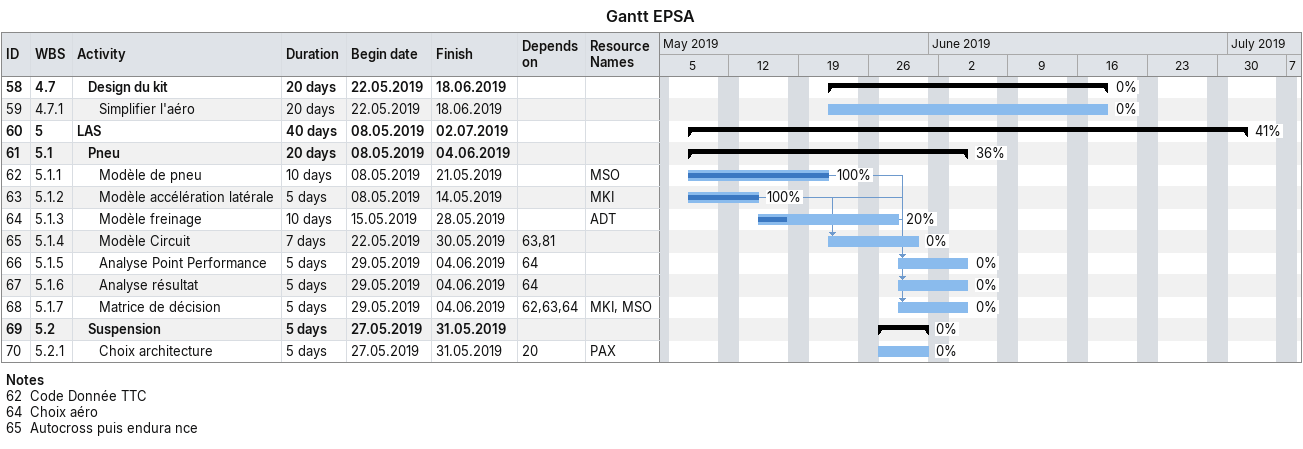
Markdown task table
Gantt EPSA

| ID | WBS | Task | Duration | Start | Finish | Predecessors | Resources | % complete |
|---|---|---|---|---|---|---|---|---|
| 58 | 4.7 | **Design du kit** | 20d | 2019-05-22 | 2019-06-18 |  |  | 0 |
| 59 | 4.7.1 | Simplifier l'aéro | 20d | 2019-05-22 | 2019-06-18 |  |  | 0 |
| 60 | 5 | **LAS** | 40d | 2019-05-08 | 2019-07-02 |  |  | 41 |
| 61 | 5.1 | **Pneu** | 20d | 2019-05-08 | 2019-06-04 |  |  | 36 |
| 62 | 5.1.1 | Modèle de pneu | 10d | 2019-05-08 | 2019-05-21 |  | MSO | 100 |
| 63 | 5.1.2 | Modèle accélération latérale | 5d | 2019-05-08 | 2019-05-14 |  | MKI | 100 |
| 64 | 5.1.3 | Modèle freinage | 10d | 2019-05-15 | 2019-05-28 |  | ADT | 20 |
| 65 | 5.1.4 | Modèle Circuit | 7d | 2019-05-22 | 2019-05-30 | 63, 81 |  | 0 |
| 66 | 5.1.5 | Analyse Point Performance | 5d | 2019-05-29 | 2019-06-04 | 64 |  | 0 |
| 67 | 5.1.6 | Analyse résultat | 5d | 2019-05-29 | 2019-06-04 | 64 |  | 0 |
| 68 | 5.1.7 | Matrice de décision | 5d | 2019-05-29 | 2019-06-04 | 62, 63, 64 | MKI, MSO | 0 |
| 69 | 5.2 | **Suspension** | 5d | 2019-05-27 | 2019-05-31 |  |  | 0 |
| 70 | 5.2.1 | Choix architecture | 5d | 2019-05-27 | 2019-05-31 | 20 | PAX | 0 |

Notes
- 62: Code Donnée TTC
- 64: Choix aéro
- 65: Autocross puis endura nce
